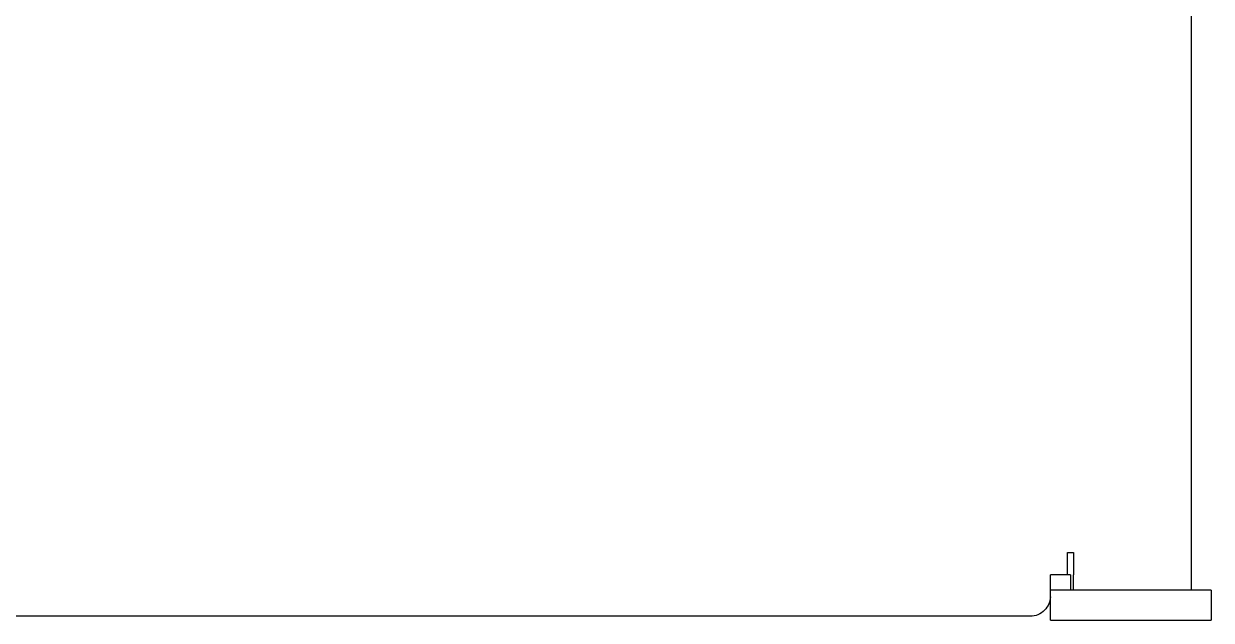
# Model space of a CAD drawing. Header units: millimetres. Extents: x 181 to 381, y 0 to 208.
# Drawn here: x 321.5 to 380.5, y 0 to 29.7 of the extents above; entities that cross this region are included whole.
import ezdxf

# ---------------------------------------------------------------- set-up
doc = ezdxf.new("R2010")
doc.units = ezdxf.units.MM
doc.layers.add('Make2D$可见线$曲线', color=7, linetype='Continuous', true_color=0x000000)

msp = doc.modelspace()

# ---------------------------------------------------------------- linework, layer by layer
at = {"layer": 'Make2D$可见线$曲线', "color": 18, "lineweight": -3, "true_color": 0x000000}
for points, weights in [([(379.543, 30.52), (379.543, 30.52), (379.543, 28.27)], [1, 0.70710694609, 1]), ([(373.693, 1.5), (373.693, 1.5), (373.693, 2.25)], [1, 0.70711711796, 1])]:
    msp.add_rational_spline(points, weights, degree=2, dxfattribs=at)
for points, degree in [([(379.543, 28.27), (379.543, 15.26), (379.543, 2.25)], 2), ([(373.393, 2.25), (373.393, 2.813), (373.393, 3.375)], 2), ([(373.393, 3.375), (373.543, 3.375), (373.693, 3.375)], 2), ([(373.693, 3.375), (373.693, 2.813), (373.693, 2.25)], 2), ([(373.393, 2.25), (372.968, 2.25), (372.543, 2.25)], 2), ([(372.543, 1.199), (372.543, 1.725), (372.543, 2.25)], 2), ([(373.543, 2.25), (373.468, 2.25), (373.393, 2.25)], 2), ([(373.543, 2.25), (373.543, 1.995), (373.543, 1.74), (373.543, 1.5)], 3), ([(372.543, 0), (372.543, 0.75), (372.543, 1.5)], 2), ([(380.544, 1.5), (380.544, 0.75), (380.544, 0)], 2), ([(371.543, 0.2), (346.035, 0.2), (320.527, 0.2)], 2)]:
    msp.add_open_spline(points, degree=degree, dxfattribs=at)
for points, knots in [([(379.543, 2.25), (379.543, 2.054), (379.543, 1.859), (379.543, 1.581), (379.543, 1.5), (379.543, 1.5)], [0, 0, 0, 0, 0.603918, 0.603918, 1.207835, 1.207835, 1.207835, 1.207835]), ([(379.401, 1.5), (379.069, 1.5), (378.69, 1.5), (378.249, 1.5), (378.234, 1.5), (378.205, 1.5), (378.161, 1.5), (378.058, 1.5), (377.851, 1.5), (377.43, 1.5), (377.054, 1.5), (376.67, 1.5), (376.54, 1.5), (376.284, 1.5), (375.903, 1.5), (375.529, 1.5), (375.252, 1.5), (375.225, 1.5), (375.168, 1.5), (375.083, 1.5), (374.887, 1.5), (374.51, 1.5), (374.211, 1.5), (373.975, 1.5), (373.931, 1.5), (373.843, 1.5), (373.714, 1.5), (373.434, 1.5), (373.229, 1.5), (373.101, 1.5), (373.092, 1.5), (373.076, 1.5), (373.052, 1.5), (372.998, 1.5), (372.899, 1.5), (372.728, 1.5), (372.634, 1.5), (372.573, 1.5), (372.559, 1.5), (372.545, 1.5), (372.543, 1.5), (372.543, 1.5)], [0, 0, 0, 0, 1.478982, 1.478982, 1.5252, 1.5252, 1.571418, 1.663855, 1.848727, 2.218473, 2.957964, 2.957964, 3.327709, 3.327709, 3.697455, 4.436946, 4.436946, 4.529382, 4.529382, 4.621818, 4.806691, 5.176436, 5.915927, 5.915927, 6.1008, 6.1008, 6.285673, 6.655418, 7.394909, 7.394909, 7.441127, 7.441127, 7.487346, 7.579782, 7.764655, 8.1344, 8.873891, 8.873891, 9.243637, 9.243637, 9.486356, 9.486356, 9.486356, 9.486356]), ([(380.544, 1.5), (380.544, 1.5), (380.538, 1.5), (380.481, 1.5), (380.357, 1.5), (380.141, 1.5), (380.13, 1.5), (380.105, 1.5), (380.067, 1.5), (379.973, 1.5), (379.767, 1.5), (379.556, 1.5), (379.401, 1.5)], [2.358332, 2.358332, 2.358332, 2.358332, 2.730082, 2.730082, 4.095122, 4.095122, 4.180437, 4.180437, 4.265752, 4.436383, 4.777643, 5.460163, 5.460163, 5.460163, 5.460163]), ([(372.543, 1.164), (372.539, 1.044), (372.514, 0.929), (372.417, 0.695), (372.345, 0.587), (372.158, 0.4), (372.049, 0.327), (371.802, 0.225), (371.676, 0.2), (371.543, 0.2)], [-1.544953, -1.544953, -1.544953, -1.544953, -1.185407, -1.185407, -0.790272, -0.790272, -0.395136, -0.395136, 0, 0, 0, 0]), ([(372.543, 0), (372.543, 0), (372.545, 0), (372.559, 0), (372.573, 0), (372.634, 0), (372.697, 0), (372.826, 0), (372.874, 0), (372.956, 0), (372.984, 0), (373.029, 0), (373.045, 0), (373.068, 0), (373.076, 0), (373.092, 0), (373.101, 0), (373.229, 0), (373.366, 0), (373.594, 0), (373.674, 0), (373.8, 0), (373.843, 0), (373.909, 0), (373.931, 0), (373.976, 0), (373.998, 0), (374.211, 0), (374.41, 0), (374.726, 0), (374.833, 0), (374.999, 0), (375.055, 0), (375.14, 0), (375.168, 0), (375.211, 0), (375.225, 0), (375.254, 0), (375.268, 0), (375.529, 0), (375.778, 0), (376.157, 0), (376.284, 0), (376.54, 0), (376.67, 0), (377.054, 0), (377.305, 0), (377.671, 0), (377.791, 0), (377.97, 0), (378.029, 0), (378.117, 0), (378.146, 0), (378.19, 0), (378.205, 0), (378.234, 0), (378.249, 0), (378.69, 0), (379.069, 0), (379.401, 0)], [2.344256, 2.344256, 2.344256, 2.344256, 2.586847, 2.586847, 2.956396, 2.956396, 3.695495, 3.695495, 4.065045, 4.065045, 4.249819, 4.249819, 4.342207, 4.342207, 4.3884, 4.3884, 4.434594, 4.434594, 5.173693, 5.173693, 5.543243, 5.543243, 5.728017, 5.728017, 5.820405, 5.820405, 5.912792, 5.912792, 6.651891, 6.651891, 7.021441, 7.021441, 7.206215, 7.206215, 7.298603, 7.298603, 7.344797, 7.344797, 7.39099, 7.39099, 8.130089, 8.130089, 8.499639, 8.499639, 8.869188, 8.869188, 9.608287, 9.608287, 9.977837, 9.977837, 10.162612, 10.162612, 10.254999, 10.254999, 10.301193, 10.301193, 10.347386, 10.347386, 11.825584, 11.825584, 11.825584, 11.825584]), ([(379.401, 0), (379.556, 0), (379.696, 0), (379.885, 0), (379.944, 0), (380.027, 0), (380.053, 0), (380.092, 0), (380.105, 0), (380.123, 0), (380.13, 0), (380.142, 0), (380.147, 0), (380.357, 0), (380.481, 0), (380.538, 0), (380.544, 0), (380.544, 0)], [0, 0, 0, 0, 0.682342, 0.682342, 1.023513, 1.023513, 1.194099, 1.194099, 1.279391, 1.279391, 1.322038, 1.322038, 1.364684, 1.364684, 2.729368, 2.729368, 3.101021, 3.101021, 3.101021, 3.101021])]:
    msp.add_open_spline(points, degree=3, knots=knots, dxfattribs=at)

doc.saveas('drawing.dxf')
